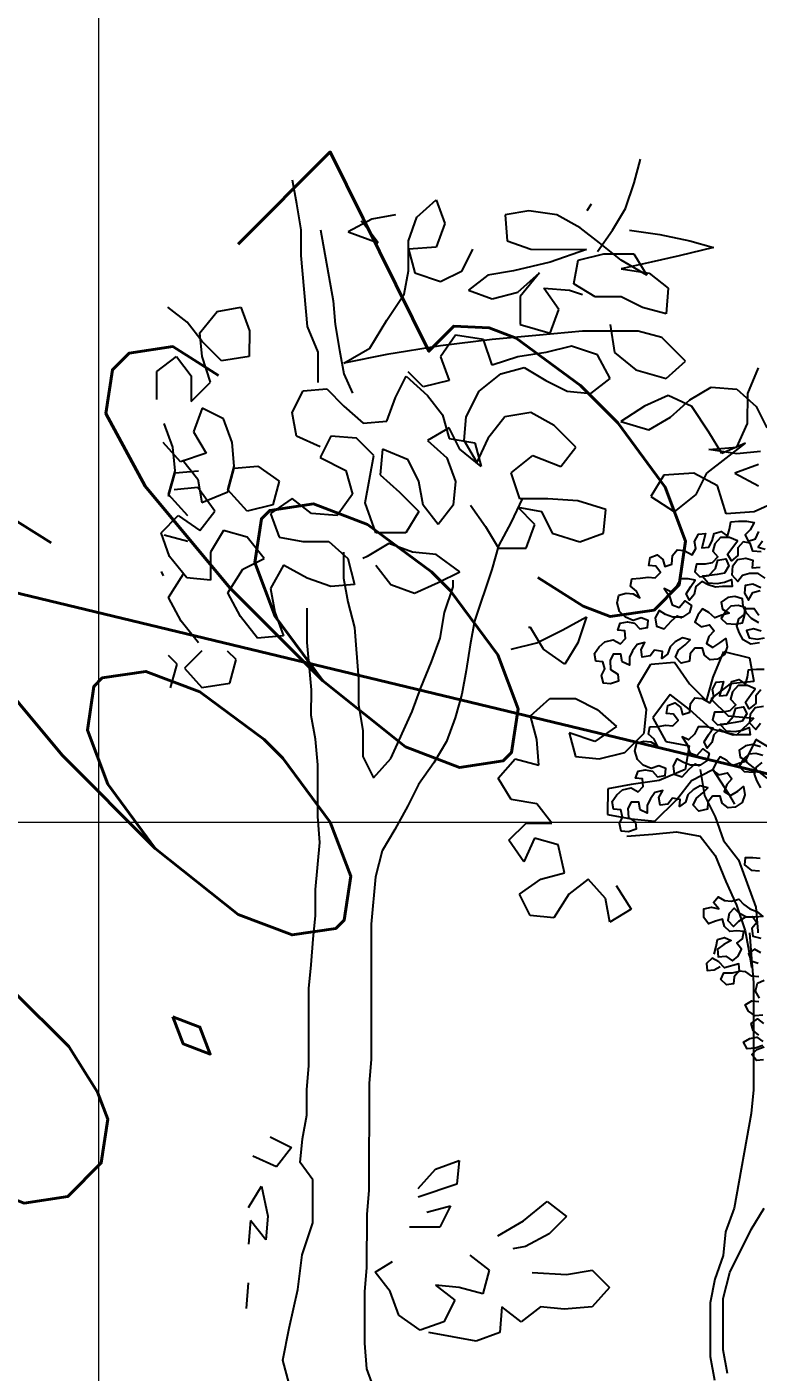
# Model space of a CAD drawing. Header units: millimetres. Extents: x 684983 to 685377, y 990360 to 990509.
# Drawn here: x 685053.91 to 685054.969, y 990447.243 to 990449.189 of the extents above; entities that cross this region are included whole.
import ezdxf

# ---------------------------------------------------------------- set-up
doc = ezdxf.new("R2010")
doc.units = ezdxf.units.MM
doc.header["$PDMODE"] = 35
doc.header["$PDSIZE"] = 0.2
for name, color, linetype in [('ANJILI', 7, 'Continuous'), ('dim', 7, 'Continuous'), ('MAHAGONY', 7, 'Continuous')]:
    doc.layers.add(name, color=color, linetype=linetype)
for name, color, linetype, lineweight in [('BD', 1, 'Continuous', 40), ('grid', 8, 'Continuous', 9), ('GRID LEVELS', 7, 'Continuous', 13)]:
    doc.layers.add(name, color=color, linetype=linetype, lineweight=lineweight)
doc.styles.add('DIM', font='ARIALN.TTF', dxfattribs={"width": 0.8, "height": 1})
doc.styles.get("Standard").update_dxf_attribs({"font": 'RomanS'})
doc.dimstyles.get("Standard").update_dxf_attribs({"dimtxt": 1, "dimasz": 0.18, "dimexe": 0.18, "dimexo": 0.0625, "dimgap": 0.09, "dimtad": 0, "dimrnd": 0.05, "dimzin": 0, "dimdsep": 46, "dimtxsty": 'DIM', "dimcen": 0.09, "dimse1": 1, "dimse2": 1, "dimsd1": 1, "dimsd2": 1, "dimadec": 0, "dimazin": 0, "dimtfac": 1, "dimtix": 1, "dimtofl": 0, "dimtmove": 2, "dimatfit": 3, "dimfxl": 0, "dimtolj": 1, "dimtzin": 0, "dimarcsym": 0})

# ---------------------------------------------------------------- blocks, each defined once
blk = doc.blocks.new('*D28')
at = {"layer": 'Defpoints', "color": 0, "transparency": 16777216}
for p in [(685041.126, 990451.441), (685056.383, 990448.8322), (685056.142, 990447.83)]:
    blk.add_point(p, dxfattribs=at)
at = {"layer": 'dim', "color": 0, "transparency": 16777216, "insert": (685048.875, 990450.6377), "char_height": 1, "attachment_point": 5, "rotation": 346.4784, "style": 'DIM'}
blk.add_mtext('\\A1;15.45', dxfattribs=at)
blk = doc.blocks.new('seee')
at = {"color": 84}
for p, q in [((11624.55, -2862.3, 6505.24), (11625.22, -2859.83, 6505.24)), ((11589.32, -2864.51, 6505.24), (11588.88, -2862.04, 6505.24)), ((11623.65, -2864.99, 6505.24), (11624.55, -2862.3, 6505.24)), ((11601.88, -2865.87, 6505.24), (11603.9, -2864.08, 6505.24)), ((11603.9, -2864.08, 6505.24), (11604.8, -2866.54, 6505.24)), ((11589.77, -2867.2, 6505.24), (11589.32, -2864.51, 6505.24)), ((11599.64, -2865.64, 6505.24), (11597.17, -2866.09, 6505.24)), ((11613.55, -2865.21, 6505.24), (11611.08, -2865.65, 6505.24)), ((11611.08, -2865.65, 6505.24), (11611.3, -2868.34, 6505.24)), ((11616.47, -2865.66, 6505.24), (11613.55, -2865.21, 6505.24)), ((11618.93, -2867.01, 6505.24), (11616.47, -2865.66, 6505.24)), ((11620.06, -2864.54, 6505.24), (11619.61, -2865.21, 6505.24)), ((11622.3, -2867.23, 6505.24), (11623.65, -2864.99, 6505.24)), ((11597.17, -2866.09, 6505.24), (11594.7, -2867.43, 6505.24)), ((11596.28, -2866.54, 6505.24), (11596.05, -2866.31, 6505.24)), ((11597.84, -2868.56, 6505.24), (11596.28, -2866.54, 6505.24)), ((11600.98, -2868.34, 6505.24), (11601.88, -2865.87, 6505.24)), ((11604.8, -2866.54, 6505.24), (11603.9, -2869.01, 6505.24)), ((11620.95, -2868.58, 6505.24), (11618.93, -2867.01, 6505.24)), ((11589.77, -2869.9, 6505.24), (11589.77, -2867.2, 6505.24)), ((11591.79, -2867.21, 6505.24), (11593.13, -2874.61, 6505.24)), ((11594.7, -2867.43, 6505.24), (11597.84, -2868.56, 6505.24)), ((11600.98, -2871.48, 6505.24), (11600.98, -2868.34, 6505.24)), ((11611.3, -2868.34, 6505.24), (11613.77, -2869.24, 6505.24)), ((11620.73, -2869.48, 6505.24), (11622.3, -2867.23, 6505.24)), ((11624.09, -2867.23, 6505.24), (11627.23, -2867.69, 6505.24)), ((11627.23, -2867.69, 6505.24), (11630.37, -2868.36, 6505.24)), ((11630.37, -2868.36, 6505.24), (11632.84, -2869.04, 6505.24)), ((11590.43, -2877.3, 6505.24), (11589.77, -2869.9, 6505.24)), ((11603.9, -2869.01, 6505.24), (11600.98, -2869.23, 6505.24)), ((11600.98, -2869.23, 6505.24), (11601.65, -2871.7, 6505.24)), ((11606.59, -2871.48, 6505.24), (11607.71, -2869.24, 6505.24)), ((11613.77, -2869.24, 6505.24), (11619.6, -2869.25, 6505.24)), ((11619.6, -2869.25, 6505.24), (11615.79, -2870.59, 6505.24)), ((11618.71, -2870.37, 6505.24), (11621.4, -2869.7, 6505.24)), ((11623.19, -2870.37, 6505.24), (11620.95, -2868.58, 6505.24)), ((11621.4, -2869.7, 6505.24), (11624.54, -2869.7, 6505.24)), ((11624.54, -2869.7, 6505.24), (11625.88, -2871.95, 6505.24)), ((11632.84, -2869.04, 6505.24), (11629.25, -2869.93, 6505.24)), ((11615.79, -2870.59, 6505.24), (11611.97, -2871.49, 6505.24)), ((11618.25, -2872.84, 6505.24), (11618.71, -2870.37, 6505.24)), ((11625.88, -2871.95, 6505.24), (11623.19, -2870.37, 6505.24)), ((11626.33, -2870.6, 6505.24), (11623.19, -2871.27, 6505.24)), ((11623.19, -2871.27, 6505.24), (11626.11, -2871.72, 6505.24)), ((11629.25, -2869.93, 6505.24), (11626.33, -2870.6, 6505.24)), ((11600.53, -2873.94, 6505.24), (11600.98, -2871.48, 6505.24)), ((11601.65, -2871.7, 6505.24), (11604.35, -2872.6, 6505.24)), ((11604.35, -2872.6, 6505.24), (11606.59, -2871.48, 6505.24)), ((11609.28, -2871.93, 6505.24), (11607.26, -2873.5, 6505.24)), ((11611.97, -2871.49, 6505.24), (11609.28, -2871.93, 6505.24)), ((11612.42, -2873.73, 6505.24), (11614.67, -2871.71, 6505.24)), ((11614.67, -2871.71, 6505.24), (11612.64, -2874.18, 6505.24)), ((11626.11, -2871.72, 6505.24), (11628.12, -2873.3, 6505.24)), ((11598.73, -2876.63, 6505.24), (11600.53, -2873.94, 6505.24)), ((11607.26, -2873.5, 6505.24), (11609.73, -2874.4, 6505.24)), ((11609.73, -2874.4, 6505.24), (11612.42, -2873.73, 6505.24)), ((11616.68, -2875.53, 6505.24), (11615.11, -2873.28, 6505.24)), ((11615.11, -2873.28, 6505.24), (11617.81, -2873.51, 6505.24)), ((11617.81, -2873.51, 6505.24), (11619.15, -2873.96, 6505.24)), ((11620.5, -2874.19, 6505.24), (11618.25, -2872.84, 6505.24)), ((11628.12, -2873.3, 6505.24), (11627.9, -2875.99, 6505.24)), ((11577.87, -2876.84, 6505.24), (11575.85, -2875.27, 6505.24)), ((11581.01, -2875.72, 6505.24), (11583.48, -2875.27, 6505.24)), ((11583.48, -2875.27, 6505.24), (11584.38, -2877.74, 6505.24)), ((11593.13, -2874.61, 6505.24), (11593.35, -2877.08, 6505.24)), ((11612.64, -2874.18, 6505.24), (11612.64, -2877.1, 6505.24)), ((11615.78, -2878, 6505.24), (11616.68, -2875.53, 6505.24)), ((11623.19, -2874.19, 6505.24), (11620.5, -2874.19, 6505.24)), ((11625.43, -2875.31, 6505.24), (11623.19, -2874.19, 6505.24)), ((11627.9, -2875.99, 6505.24), (11625.43, -2875.31, 6505.24)), ((11579.44, -2878.86, 6505.24), (11577.87, -2876.84, 6505.24)), ((11579.22, -2877.96, 6505.24), (11581.01, -2875.72, 6505.24)), ((11596.94, -2879.55, 6505.24), (11598.73, -2876.63, 6505.24)), ((11579.44, -2880.43, 6505.24), (11579.22, -2877.96, 6505.24)), ((11584.38, -2877.74, 6505.24), (11584.37, -2880.43, 6505.24)), ((11591.55, -2879.99, 6505.24), (11590.43, -2877.3, 6505.24)), ((11593.35, -2877.08, 6505.24), (11593.8, -2879.77, 6505.24)), ((11605.91, -2878.21, 6505.24), (11604.34, -2880.45, 6505.24)), ((11608.83, -2878.66, 6505.24), (11605.91, -2878.21, 6505.24)), ((11614.66, -2878.22, 6505.24), (11609.72, -2878.66, 6505.24)), ((11612.64, -2877.1, 6505.24), (11615.78, -2878, 6505.24)), ((11619.15, -2877.77, 6505.24), (11614.66, -2878.22, 6505.24)), ((11624.98, -2877.78, 6505.24), (11619.15, -2877.77, 6505.24)), ((11622.06, -2877.1, 6505.24), (11622.51, -2880.02, 6505.24)), ((11627.45, -2878.45, 6505.24), (11624.98, -2877.78, 6505.24)), ((11581.46, -2880.88, 6505.24), (11579.44, -2878.86, 6505.24)), ((11594.24, -2881.12, 6505.24), (11596.94, -2879.55, 6505.24)), ((11604.34, -2879.33, 6505.24), (11598.73, -2880.22, 6505.24)), ((11609.72, -2878.66, 6505.24), (11604.34, -2879.33, 6505.24)), ((11609.72, -2881.35, 6505.24), (11608.83, -2878.66, 6505.24)), ((11618.02, -2879.34, 6505.24), (11615.33, -2880.01, 6505.24)), ((11620.72, -2880.24, 6505.24), (11618.02, -2879.34, 6505.24)), ((11629.91, -2880.92, 6505.24), (11627.45, -2878.45, 6505.24)), ((11574.72, -2882, 6505.24), (11576.75, -2880.43, 6505.24)), ((11576.75, -2880.43, 6505.24), (11578.31, -2882.45, 6505.24)), ((11580.33, -2883.12, 6505.24), (11579.44, -2880.43, 6505.24)), ((11584.37, -2880.43, 6505.24), (11581.46, -2880.88, 6505.24)), ((11591.55, -2883.13, 6505.24), (11591.55, -2879.99, 6505.24)), ((11593.8, -2879.77, 6505.24), (11594.24, -2882.24, 6505.24)), ((11598.73, -2880.22, 6505.24), (11594.24, -2881.12, 6505.24)), ((11604.34, -2880.45, 6505.24), (11605.23, -2882.92, 6505.24)), ((11612.41, -2880.46, 6505.24), (11609.72, -2881.35, 6505.24)), ((11615.33, -2880.01, 6505.24), (11612.41, -2880.46, 6505.24)), ((11622.06, -2882.71, 6505.24), (11620.72, -2880.24, 6505.24)), ((11622.51, -2880.02, 6505.24), (11624.75, -2881.82, 6505.24)), ((11627.89, -2882.72, 6505.24), (11629.91, -2880.92, 6505.24)), ((11574.72, -2884.91, 6505.24), (11574.72, -2882, 6505.24)), ((11578.31, -2882.45, 6505.24), (11578.31, -2885.14, 6505.24)), ((11594.24, -2882.24, 6505.24), (11595.14, -2884.26, 6505.24)), ((11599.62, -2884.71, 6505.24), (11600.75, -2882.47, 6505.24)), ((11600.75, -2882.47, 6505.24), (11602.99, -2884.49, 6505.24)), ((11602.54, -2883.59, 6505.24), (11600.97, -2882.02, 6505.24)), ((11608.37, -2884.05, 6505.24), (11610.62, -2882.25, 6505.24)), ((11610.62, -2882.25, 6505.24), (11613.09, -2881.58, 6505.24)), ((11613.09, -2881.58, 6505.24), (11615.33, -2882.93, 6505.24)), ((11624.75, -2881.82, 6505.24), (11627.89, -2882.72, 6505.24)), ((11636.42, -2884.3, 6505.24), (11637.54, -2881.6, 6505.24)), ((11578.31, -2885.14, 6505.24), (11580.33, -2883.12, 6505.24)), ((11589.98, -2884.03, 6505.24), (11592.45, -2883.81, 6505.24)), ((11592.45, -2883.81, 6505.24), (11594.24, -2885.6, 6505.24)), ((11605.23, -2882.92, 6505.24), (11602.54, -2883.59, 6505.24)), ((11615.33, -2882.93, 6505.24), (11617.57, -2884.05, 6505.24)), ((11620.04, -2884.28, 6505.24), (11622.06, -2882.71, 6505.24)), ((11630.36, -2884.96, 6505.24), (11632.6, -2883.62, 6505.24)), ((11632.6, -2883.62, 6505.24), (11635.29, -2883.85, 6505.24)), ((11635.29, -2883.85, 6505.24), (11637.31, -2885.64, 6505.24)), ((11588.85, -2886.27, 6505.24), (11589.98, -2884.03, 6505.24)), ((11598.72, -2887.18, 6505.24), (11599.62, -2884.71, 6505.24)), ((11602.99, -2884.49, 6505.24), (11604.56, -2886.51, 6505.24)), ((11607.02, -2886.74, 6505.24), (11608.37, -2884.05, 6505.24)), ((11617.57, -2884.05, 6505.24), (11620.04, -2884.28, 6505.24)), ((11628.11, -2884.51, 6505.24), (11625.65, -2885.63, 6505.24)), ((11630.58, -2885.64, 6505.24), (11628.11, -2884.51, 6505.24)), ((11628.34, -2886.76, 6505.24), (11630.36, -2884.96, 6505.24)), ((11636.41, -2887.44, 6505.24), (11636.42, -2884.3, 6505.24)), ((11579.43, -2885.81, 6505.24), (11578.53, -2888.28, 6505.24)), ((11581.67, -2886.94, 6505.24), (11579.43, -2885.81, 6505.24)), ((11589.3, -2888.74, 6505.24), (11588.85, -2886.27, 6505.24)), ((11594.24, -2885.6, 6505.24), (11596.26, -2887.4, 6505.24)), ((11604.56, -2886.51, 6505.24), (11605.23, -2888.98, 6505.24)), ((11606.8, -2889.2, 6505.24), (11607.02, -2886.74, 6505.24)), ((11611.06, -2886.74, 6505.24), (11609.27, -2888.98, 6505.24)), ((11613.76, -2886.29, 6505.24), (11611.06, -2886.74, 6505.24)), ((11616.22, -2887.64, 6505.24), (11613.76, -2886.29, 6505.24)), ((11625.65, -2885.63, 6505.24), (11623.18, -2887.2, 6505.24)), ((11626.09, -2888.1, 6505.24), (11628.34, -2886.76, 6505.24)), ((11632.37, -2888.33, 6505.24), (11630.58, -2885.64, 6505.24)), ((11637.31, -2885.64, 6505.24), (11638.43, -2887.89, 6505.24)), ((11576.39, -2889.88, 6505.24), (11575.49, -2887.41, 6505.24)), ((11582.57, -2889.41, 6505.24), (11581.67, -2886.94, 6505.24)), ((11596.26, -2887.4, 6505.24), (11598.72, -2887.18, 6505.24)), ((11605.23, -2887.86, 6505.24), (11602.98, -2889.2, 6505.24)), ((11606.35, -2890.1, 6505.24), (11605.23, -2887.86, 6505.24)), ((11618.46, -2889.89, 6505.24), (11616.22, -2887.64, 6505.24)), ((11623.18, -2887.2, 6505.24), (11626.09, -2888.1, 6505.24)), ((11635.29, -2889.9, 6505.24), (11636.41, -2887.44, 6505.24)), ((11577.18, -2891.42, 6505.24), (11575.39, -2889.4, 6505.24)), ((11578.53, -2888.28, 6505.24), (11579.88, -2890.53, 6505.24)), ((11582.79, -2891.87, 6505.24), (11582.57, -2889.41, 6505.24)), ((11591.77, -2889.86, 6505.24), (11589.3, -2888.74, 6505.24)), ((11592.89, -2888.74, 6505.24), (11591.77, -2890.98, 6505.24)), ((11595.58, -2888.97, 6505.24), (11592.89, -2888.74, 6505.24)), ((11597.37, -2890.77, 6505.24), (11595.58, -2888.97, 6505.24)), ((11602.98, -2889.2, 6505.24), (11605, -2891, 6505.24)), ((11605.23, -2888.98, 6505.24), (11607.92, -2889.43, 6505.24)), ((11608.14, -2891.45, 6505.24), (11606.8, -2889.2, 6505.24)), ((11607.92, -2889.43, 6505.24), (11608.59, -2891.9, 6505.24)), ((11609.27, -2888.98, 6505.24), (11608.14, -2891.45, 6505.24)), ((11632.15, -2892.59, 6505.24), (11636.19, -2889.46, 6505.24)), ((11633.72, -2890.57, 6505.24), (11632.37, -2888.33, 6505.24)), ((11636.19, -2889.46, 6505.24), (11633.72, -2890.57, 6505.24)), ((11576.61, -2892.35, 6505.24), (11576.39, -2889.88, 6505.24)), ((11579.88, -2890.53, 6505.24), (11577.18, -2891.42, 6505.24)), ((11591.77, -2890.98, 6505.24), (11594.46, -2892.33, 6505.24)), ((11596.47, -2895.7, 6505.24), (11597.37, -2890.77, 6505.24)), ((11598.27, -2890.09, 6505.24), (11598.05, -2892.79, 6505.24)), ((11600.96, -2891.22, 6505.24), (11598.27, -2890.09, 6505.24)), ((11608.59, -2891.9, 6505.24), (11606.35, -2890.1, 6505.24)), ((11611.73, -2892.57, 6505.24), (11613.98, -2890.78, 6505.24)), ((11613.98, -2890.78, 6505.24), (11616.89, -2891.91, 6505.24)), ((11616.89, -2891.91, 6505.24), (11618.46, -2889.89, 6505.24)), ((11632.37, -2890.12, 6505.24), (11635.29, -2889.9, 6505.24)), ((11635.29, -2890.58, 6505.24), (11632.37, -2890.12, 6505.24)), ((11637.76, -2890.35, 6505.24), (11635.29, -2890.58, 6505.24)), ((11575.94, -2894.82, 6505.24), (11576.61, -2892.35, 6505.24)), ((11576.61, -2892.57, 6505.24), (11579.08, -2892.35, 6505.24)), ((11577.41, -2891.2, 6505.24), (11578.98, -2893.22, 6505.24)), ((11582.12, -2894.34, 6505.24), (11582.79, -2891.87, 6505.24)), ((11582.12, -2894.57, 6505.24), (11582.79, -2892.1, 6505.24)), ((11582.79, -2892.1, 6505.24), (11585.26, -2891.88, 6505.24)), ((11585.26, -2891.88, 6505.24), (11587.5, -2893.45, 6505.24)), ((11594.46, -2892.33, 6505.24), (11595.13, -2894.8, 6505.24)), ((11602.08, -2893.46, 6505.24), (11600.96, -2891.22, 6505.24)), ((11605, -2891, 6505.24), (11605.9, -2893.47, 6505.24)), ((11637.53, -2891.7, 6505.24), (11635.06, -2892.59, 6505.24)), ((11575.94, -2895.04, 6505.24), (11576.61, -2892.57, 6505.24)), ((11578.98, -2893.22, 6505.24), (11579.42, -2895.68, 6505.24)), ((11587.5, -2893.45, 6505.24), (11586.83, -2895.92, 6505.24)), ((11598.05, -2892.79, 6505.24), (11600.06, -2894.58, 6505.24)), ((11602.53, -2895.93, 6505.24), (11602.08, -2893.46, 6505.24)), ((11605.9, -2893.47, 6505.24), (11605.67, -2895.93, 6505.24)), ((11612.63, -2895.27, 6505.24), (11611.73, -2892.57, 6505.24)), ((11627.66, -2892.81, 6505.24), (11626.31, -2895.05, 6505.24)), ((11630.8, -2892.59, 6505.24), (11627.66, -2892.81, 6505.24)), ((11633.27, -2893.94, 6505.24), (11630.8, -2892.59, 6505.24)), ((11631.02, -2894.83, 6505.24), (11632.15, -2892.59, 6505.24)), ((11635.06, -2892.59, 6505.24), (11637.53, -2893.94, 6505.24)), ((11577.95, -2897.06, 6505.24), (11575.94, -2894.82, 6505.24)), ((11578.98, -2894.11, 6505.24), (11576.51, -2894.34, 6505.24)), ((11580.77, -2896.58, 6505.24), (11578.98, -2894.11, 6505.24)), ((11579.42, -2895.68, 6505.24), (11582.12, -2894.57, 6505.24)), ((11584.13, -2896.59, 6505.24), (11582.12, -2894.34, 6505.24)), ((11595.13, -2894.8, 6505.24), (11593.56, -2897.04, 6505.24)), ((11600.06, -2894.58, 6505.24), (11602.08, -2896.6, 6505.24)), ((11626.31, -2895.05, 6505.24), (11628.78, -2896.63, 6505.24)), ((11628.78, -2896.63, 6505.24), (11631.02, -2894.83, 6505.24)), ((11634.16, -2896.86, 6505.24), (11633.27, -2893.94, 6505.24)), ((11579.2, -2898.6, 6505.24), (11580.77, -2896.58, 6505.24)), ((11586.83, -2895.92, 6505.24), (11584.13, -2896.59, 6505.24)), ((11588.85, -2895.24, 6505.24), (11586.6, -2896.81, 6505.24)), ((11590.86, -2896.82, 6505.24), (11588.85, -2895.24, 6505.24)), ((11597.59, -2898.84, 6505.24), (11596.47, -2895.7, 6505.24)), ((11604.1, -2897.95, 6505.24), (11602.53, -2895.93, 6505.24)), ((11605.67, -2895.93, 6505.24), (11604.1, -2897.95, 6505.24)), ((11607.47, -2895.93, 6505.24), (11609.03, -2898.18, 6505.24)), ((11612.85, -2895.27, 6505.24), (11611.73, -2897.73, 6505.24)), ((11614.19, -2897.96, 6505.24), (11612.4, -2896.16, 6505.24)), ((11612.4, -2896.16, 6505.24), (11614.87, -2896.61, 6505.24)), ((11615.54, -2895.27, 6505.24), (11612.63, -2895.27, 6505.24)), ((11618.68, -2895.5, 6505.24), (11615.54, -2895.27, 6505.24)), ((11621.6, -2896.4, 6505.24), (11618.68, -2895.5, 6505.24)), ((11621.37, -2898.86, 6505.24), (11621.6, -2896.4, 6505.24)), ((11639.55, -2895.52, 6505.24), (11637.08, -2896.63, 6505.24)), ((11575.16, -2898.82, 6505.24), (11576.95, -2897.03, 6505.24)), ((11576.95, -2897.03, 6505.24), (11579.2, -2898.6, 6505.24)), ((11586.6, -2896.81, 6505.24), (11587.5, -2899.28, 6505.24)), ((11593.56, -2897.04, 6505.24), (11590.86, -2896.82, 6505.24)), ((11602.08, -2896.6, 6505.24), (11600.73, -2898.84, 6505.24)), ((11611.73, -2897.73, 6505.24), (11610.38, -2900.2, 6505.24)), ((11613.29, -2900.43, 6505.24), (11614.19, -2897.96, 6505.24)), ((11614.87, -2896.61, 6505.24), (11615.99, -2898.86, 6505.24)), ((11637.08, -2896.63, 6505.24), (11634.16, -2896.86, 6505.24)), ((11576.05, -2901.29, 6505.24), (11575.16, -2898.82, 6505.24)), ((11577.95, -2899.75, 6505.24), (11575.48, -2899.08, 6505.24)), ((11581.66, -2898.6, 6505.24), (11580.32, -2900.85, 6505.24)), ((11584.13, -2899.28, 6505.24), (11581.66, -2898.6, 6505.24)), ((11585.92, -2901.52, 6505.24), (11584.13, -2899.28, 6505.24)), ((11587.5, -2899.28, 6505.24), (11589.96, -2899.73, 6505.24)), ((11600.73, -2898.84, 6505.24), (11597.59, -2898.84, 6505.24)), ((11609.03, -2898.18, 6505.24), (11610.38, -2900.42, 6505.24)), ((11615.99, -2898.86, 6505.24), (11618.9, -2899.76, 6505.24)), ((11618.9, -2899.76, 6505.24), (11621.37, -2898.86, 6505.24)), ((11589.96, -2899.73, 6505.24), (11592.66, -2899.73, 6505.24)), ((11592.66, -2899.73, 6505.24), (11594.67, -2901.53, 6505.24)), ((11598.94, -2899.96, 6505.24), (11596.69, -2901.31, 6505.24)), ((11601.4, -2900.86, 6505.24), (11598.94, -2899.96, 6505.24)), ((11610.38, -2900.2, 6505.24), (11609.7, -2902.67, 6505.24)), ((11610.38, -2900.42, 6505.24), (11613.29, -2900.43, 6505.24)), ((11577.85, -2903.53, 6505.24), (11576.05, -2901.29, 6505.24)), ((11580.32, -2900.85, 6505.24), (11580.31, -2903.76, 6505.24)), ((11583.68, -2902.64, 6505.24), (11585.92, -2901.52, 6505.24)), ((11587.94, -2902.2, 6505.24), (11586.59, -2904.66, 6505.24)), ((11590.41, -2903.55, 6505.24), (11587.94, -2902.2, 6505.24)), ((11594.22, -2900.86, 6505.24), (11594.22, -2903.55, 6505.24)), ((11594.67, -2901.53, 6505.24), (11595.34, -2904.22, 6505.24)), ((11596.69, -2901.31, 6505.24), (11596.24, -2901.53, 6505.24)), ((11597.59, -2902.21, 6505.24), (11599.16, -2904.23, 6505.24)), ((11603.87, -2901.09, 6505.24), (11601.4, -2900.86, 6505.24)), ((11606.34, -2902.89, 6505.24), (11603.87, -2901.09, 6505.24)), ((11575.15, -2902.86, 6505.24), (11575.38, -2903.31, 6505.24)), ((11575.93, -2905.58, 6505.24), (11577.5, -2903.12, 6505.24)), ((11580.31, -2903.76, 6505.24), (11577.85, -2903.53, 6505.24)), ((11582.11, -2905.11, 6505.24), (11583.68, -2902.64, 6505.24)), ((11592.88, -2904.45, 6505.24), (11590.41, -2903.55, 6505.24)), ((11594.22, -2903.55, 6505.24), (11594.67, -2906.02, 6505.24)), ((11604.09, -2904.01, 6505.24), (11606.34, -2902.89, 6505.24)), ((11609.7, -2902.67, 6505.24), (11607.9, -2908.05, 6505.24)), ((11586.59, -2904.66, 6505.24), (11587.04, -2907.13, 6505.24)), ((11595.34, -2904.22, 6505.24), (11592.88, -2904.45, 6505.24)), ((11599.16, -2904.23, 6505.24), (11601.62, -2905.13, 6505.24)), ((11601.62, -2905.13, 6505.24), (11604.09, -2904.01, 6505.24)), ((11604.76, -2907.15, 6505.24), (11605.66, -2904.46, 6505.24)), ((11605.66, -2904.46, 6505.24), (11605.66, -2903.78, 6505.24)), ((11577.27, -2908.05, 6505.24), (11575.93, -2905.58, 6505.24)), ((11583.45, -2907.58, 6505.24), (11582.11, -2905.11, 6505.24)), ((11594.67, -2906.02, 6505.24), (11595.34, -2908.71, 6505.24)), ((11585.24, -2909.82, 6505.24), (11583.45, -2907.58, 6505.24)), ((11587.04, -2907.13, 6505.24), (11587.94, -2909.6, 6505.24)), ((11590.4, -2910.28, 6505.24), (11590.41, -2906.69, 6505.24)), ((11604.31, -2909.84, 6505.24), (11604.76, -2907.15, 6505.24)), ((11617.1, -2908.95, 6505.24), (11619.57, -2907.61, 6505.24)), ((11619.57, -2907.61, 6505.24), (11618.67, -2910.3, 6505.24)), ((11579.06, -2910.3, 6505.24), (11577.27, -2908.05, 6505.24)), ((11595.34, -2908.71, 6505.24), (11595.78, -2914.1, 6505.24)), ((11607.9, -2908.05, 6505.24), (11607.45, -2910.52, 6505.24)), ((11613.73, -2908.73, 6505.24), (11613.51, -2908.73, 6505.24)), ((11615.08, -2910.97, 6505.24), (11613.73, -2908.73, 6505.24)), ((11614.41, -2910.3, 6505.24), (11617.1, -2908.95, 6505.24)), ((11587.94, -2909.6, 6505.24), (11585.24, -2909.82, 6505.24)), ((11590.85, -2915.21, 6505.24), (11590.4, -2910.28, 6505.24)), ((11603.41, -2912.31, 6505.24), (11604.31, -2909.84, 6505.24)), ((11607.45, -2910.52, 6505.24), (11607, -2913.21, 6505.24)), ((11611.71, -2910.97, 6505.24), (11614.41, -2910.3, 6505.24)), ((11618.67, -2910.3, 6505.24), (11617.32, -2912.54, 6505.24)), ((11576.82, -2912.54, 6505.24), (11575.92, -2911.64, 6505.24)), ((11579.41, -2911.16, 6505.24), (11577.61, -2912.96, 6505.24)), ((11583, -2912.06, 6505.24), (11582.1, -2911.17, 6505.24)), ((11617.32, -2912.54, 6505.24), (11615.08, -2910.97, 6505.24)), ((11632.8, -2913.9, 6505.24), (11633.92, -2911.21, 6505.24)), ((11633.92, -2911.21, 6505.24), (11636.61, -2911.89, 6505.24)), ((11636.61, -2911.89, 6505.24), (11637.06, -2914.36, 6505.24)), ((11576.14, -2915.01, 6505.24), (11576.82, -2912.54, 6505.24)), ((11577.61, -2912.96, 6505.24), (11579.41, -2914.98, 6505.24)), ((11582.32, -2914.53, 6505.24), (11583, -2912.06, 6505.24)), ((11602.29, -2915, 6505.24), (11603.41, -2912.31, 6505.24)), ((11607, -2913.21, 6505.24), (11606.55, -2915.68, 6505.24)), ((11624.95, -2914.79, 6505.24), (11626.29, -2912.55, 6505.24)), ((11626.29, -2912.55, 6505.24), (11628.76, -2912.33, 6505.24)), ((11628.76, -2912.33, 6505.24), (11630.33, -2914.58, 6505.24)), ((11579.41, -2914.98, 6505.24), (11582.32, -2914.53, 6505.24)), ((11595.78, -2914.1, 6505.24), (11595.78, -2916.79, 6505.24)), ((11625.84, -2917.26, 6505.24), (11624.95, -2914.79, 6505.24)), ((11630.33, -2914.58, 6505.24), (11632.12, -2916.37, 6505.24)), ((11632.12, -2916.37, 6505.24), (11632.8, -2913.9, 6505.24)), ((11634.59, -2914.58, 6505.24), (11632.57, -2916.15, 6505.24)), ((11637.06, -2914.36, 6505.24), (11634.59, -2914.58, 6505.24)), ((11590.84, -2917.9, 6505.24), (11590.85, -2915.21, 6505.24)), ((11601.39, -2917.47, 6505.24), (11602.29, -2915, 6505.24)), ((11606.55, -2915.68, 6505.24), (11605.87, -2918.14, 6505.24)), ((11613.73, -2917.93, 6505.24), (11615.75, -2916.13, 6505.24)), ((11615.75, -2916.13, 6505.24), (11618.44, -2916.13, 6505.24)), ((11618.44, -2916.13, 6505.24), (11620.68, -2917.26, 6505.24)), ((11628.31, -2915.7, 6505.24), (11626.51, -2918.16, 6505.24)), ((11630.33, -2917.27, 6505.24), (11628.31, -2915.7, 6505.24)), ((11632.57, -2916.15, 6505.24), (11634.37, -2917.94, 6505.24)), ((11595.78, -2916.79, 6505.24), (11596.23, -2919.48, 6505.24)), ((11599.14, -2922.4, 6505.24), (11601.39, -2917.47, 6505.24)), ((11620.68, -2917.26, 6505.24), (11622.7, -2919.06, 6505.24)), ((11625.61, -2919.73, 6505.24), (11625.84, -2917.26, 6505.24)), ((11632.57, -2919.29, 6505.24), (11630.33, -2917.27, 6505.24)), ((11591.29, -2920.37, 6505.24), (11590.84, -2917.9, 6505.24)), ((11605.87, -2918.14, 6505.24), (11604.97, -2920.61, 6505.24)), ((11614.4, -2920.39, 6505.24), (11613.73, -2917.93, 6505.24)), ((11622.7, -2919.06, 6505.24), (11620.45, -2920.62, 6505.24)), ((11626.51, -2918.16, 6505.24), (11627.86, -2920.63, 6505.24)), ((11634.37, -2917.94, 6505.24), (11637.06, -2918.17, 6505.24)), ((11637.06, -2918.17, 6505.24), (11635.26, -2919.96, 6505.24)), ((11591.51, -2923.06, 6505.24), (11591.29, -2920.37, 6505.24)), ((11596.23, -2919.48, 6505.24), (11596.22, -2922.17, 6505.24)), ((11614.62, -2923.09, 6505.24), (11614.4, -2920.39, 6505.24)), ((11620.45, -2920.62, 6505.24), (11617.76, -2919.72, 6505.24)), ((11617.76, -2919.72, 6505.24), (11618.43, -2922.19, 6505.24)), ((11623.59, -2921.75, 6505.24), (11625.61, -2919.73, 6505.24)), ((11635.26, -2919.96, 6505.24), (11632.57, -2919.29, 6505.24)), ((11637.28, -2920.41, 6505.24), (11636.16, -2922.66, 6505.24)), ((11639.52, -2921.76, 6505.24), (11637.28, -2920.41, 6505.24)), ((11604.97, -2920.61, 6505.24), (11603.63, -2922.85, 6505.24)), ((11620.9, -2922.42, 6505.24), (11623.59, -2921.75, 6505.24)), ((11627.86, -2920.63, 6505.24), (11630.32, -2921.08, 6505.24)), ((11630.32, -2921.08, 6505.24), (11629.87, -2923.55, 6505.24)), ((11591.51, -2928.45, 6505.24), (11591.51, -2923.06, 6505.24)), ((11596.22, -2922.17, 6505.24), (11597.34, -2924.42, 6505.24)), ((11597.34, -2924.42, 6505.24), (11599.14, -2922.4, 6505.24)), ((11603.63, -2922.85, 6505.24), (11602.05, -2925.09, 6505.24)), ((11610.36, -2924.43, 6505.24), (11612.15, -2922.41, 6505.24)), ((11612.15, -2922.41, 6505.24), (11614.62, -2923.09, 6505.24)), ((11618.43, -2922.19, 6505.24), (11620.9, -2922.42, 6505.24)), ((11636.16, -2922.66, 6505.24), (11638.4, -2924.45, 6505.24)), ((11611.7, -2926.67, 6505.24), (11610.36, -2924.43, 6505.24)), ((11627.18, -2924.67, 6505.24), (11624.26, -2925.11, 6505.24)), ((11629.87, -2923.55, 6505.24), (11627.18, -2924.67, 6505.24)), ((11628.97, -2926.69, 6505.24), (11630.55, -2924.67, 6505.24)), ((11630.55, -2924.67, 6505.24), (11632.79, -2923.55, 6505.24)), ((11631.44, -2923.55, 6505.24), (11631.89, -2926.24, 6505.24)), ((11632.79, -2923.55, 6505.24), (11634.36, -2926.02, 6505.24)), ((11602.05, -2925.09, 6505.24), (11600.93, -2927.34, 6505.24)), ((11621.8, -2925.56, 6505.24), (11621.79, -2928.25, 6505.24)), ((11624.26, -2925.11, 6505.24), (11621.8, -2925.56, 6505.24)), ((11634.36, -2926.02, 6505.24), (11635.03, -2927.14, 6505.24)), ((11600.93, -2927.34, 6505.24), (11599.58, -2929.8, 6505.24)), ((11614.39, -2927.12, 6505.24), (11611.7, -2926.67, 6505.24)), ((11615.96, -2929.14, 6505.24), (11614.39, -2927.12, 6505.24)), ((11626.73, -2928.93, 6505.24), (11628.97, -2926.69, 6505.24)), ((11631.89, -2926.24, 6505.24), (11633.01, -2928.49, 6505.24)), ((11591.73, -2931.14, 6505.24), (11591.51, -2928.45, 6505.24)), ((11621.79, -2928.25, 6505.24), (11624.26, -2928.7, 6505.24)), ((11624.26, -2928.7, 6505.24), (11626.73, -2928.93, 6505.24)), ((11633.01, -2928.49, 6505.24), (11633.9, -2930.96, 6505.24)), ((11599.58, -2929.8, 6505.24), (11598.23, -2932.04, 6505.24)), ((11611.47, -2930.93, 6505.24), (11613.27, -2929.14, 6505.24)), ((11613.27, -2929.14, 6505.24), (11615.96, -2929.14, 6505.24)), ((11623.81, -2930.5, 6505.24), (11626.5, -2930.28, 6505.24)), ((11626.5, -2930.28, 6505.24), (11628.97, -2930.05, 6505.24)), ((11628.97, -2930.05, 6505.24), (11631.44, -2930.5, 6505.24)), ((11591.28, -2936.08, 6505.24), (11591.73, -2931.14, 6505.24)), ((11613.04, -2933.18, 6505.24), (11611.47, -2930.93, 6505.24)), ((11614.16, -2930.71, 6505.24), (11613.04, -2933.18, 6505.24)), ((11616.63, -2931.39, 6505.24), (11614.16, -2930.71, 6505.24)), ((11617.3, -2934.31, 6505.24), (11616.63, -2931.39, 6505.24)), ((11631.44, -2930.5, 6505.24), (11633.01, -2932.52, 6505.24)), ((11633.9, -2930.96, 6505.24), (11635.47, -2932.98, 6505.24)), ((11598.23, -2932.04, 6505.24), (11597.56, -2934.74, 6505.24)), ((11633.01, -2932.52, 6505.24), (11634.13, -2935.22, 6505.24)), ((11635.47, -2932.98, 6505.24), (11637.26, -2937.91, 6505.24)), ((11614.83, -2934.98, 6505.24), (11617.3, -2934.31, 6505.24)), ((11597.56, -2934.74, 6505.24), (11597.11, -2939.67, 6505.24)), ((11612.59, -2936.54, 6505.24), (11614.83, -2934.98, 6505.24)), ((11619.77, -2934.98, 6505.24), (11617.75, -2936.55, 6505.24)), ((11621.56, -2937, 6505.24), (11619.77, -2934.98, 6505.24)), ((11622.68, -2935.66, 6505.24), (11624.25, -2938.13, 6505.24)), ((11634.13, -2935.22, 6505.24), (11635.24, -2937.69, 6505.24)), ((11591.27, -2938.77, 6505.24), (11591.28, -2936.08, 6505.24)), ((11613.71, -2938.79, 6505.24), (11612.59, -2936.54, 6505.24)), ((11617.75, -2936.55, 6505.24), (11616.17, -2939.02, 6505.24)), ((11622.01, -2939.47, 6505.24), (11621.56, -2937, 6505.24)), ((11624.25, -2938.13, 6505.24), (11622.01, -2939.47, 6505.24)), ((11635.24, -2937.69, 6505.24), (11636.14, -2940.38, 6505.24)), ((11637.26, -2937.91, 6505.24), (11637.49, -2940.38, 6505.24)), ((11591.05, -2941.24, 6505.24), (11591.27, -2938.77, 6505.24)), ((11597.11, -2939.67, 6505.24), (11597.09, -2953.8, 6505.24)), ((11616.17, -2939.02, 6505.24), (11613.71, -2938.79, 6505.24)), ((11590.82, -2943.93, 6505.24), (11591.05, -2941.24, 6505.24)), ((11636.14, -2940.38, 6505.24), (11636.59, -2942.85, 6505.24)), ((11636.59, -2940.6, 6505.24), (11636.81, -2943.3, 6505.24)), ((11637.49, -2940.38, 6505.24), (11637.49, -2940.6, 6505.24)), ((11636.59, -2942.85, 6505.24), (11636.81, -2944.19, 6505.24)), ((11590.59, -2946.39, 6505.24), (11590.82, -2943.93, 6505.24)), ((11636.81, -2943.3, 6505.24), (11637.03, -2945.76, 6505.24)), ((11590.59, -2954.47, 6505.24), (11590.59, -2946.39, 6505.24)), ((11637.03, -2945.76, 6505.24), (11637.02, -2956.98, 6505.24)), ((11597.09, -2953.8, 6505.24), (11596.87, -2956.27, 6505.24)), ((11590.36, -2956.94, 6505.24), (11590.59, -2954.47, 6505.24)), ((11590.36, -2959.63, 6505.24), (11590.36, -2956.94, 6505.24)), ((11596.87, -2956.27, 6505.24), (11596.86, -2967.49, 6505.24)), ((11637.02, -2956.98, 6505.24), (11636.79, -2959.45, 6505.24)), ((11589.91, -2962.1, 6505.24), (11590.36, -2959.63, 6505.24)), ((11636.79, -2959.45, 6505.24), (11634.99, -2969.32, 6505.24)), ((11586.54, -2961.87, 6505.24), (11588.78, -2962.99, 6505.24)), ((11589.68, -2964.57, 6505.24), (11589.91, -2962.1, 6505.24)), ((11587.21, -2965.01, 6505.24), (11584.75, -2963.89, 6505.24)), ((11588.78, -2962.99, 6505.24), (11587.21, -2965.01, 6505.24)), ((11591.02, -2966.36, 6505.24), (11589.68, -2964.57, 6505.24)), ((11602.02, -2967.27, 6505.24), (11603.81, -2965.25, 6505.24)), ((11603.81, -2965.25, 6505.24), (11606.28, -2964.36, 6505.24)), ((11606.28, -2964.36, 6505.24), (11606.05, -2966.82, 6505.24)), ((11591.02, -2970.85, 6505.24), (11591.02, -2966.36, 6505.24)), ((11584.29, -2969.27, 6505.24), (11585.64, -2967.03, 6505.24)), ((11585.64, -2967.03, 6505.24), (11586.31, -2970.17, 6505.24)), ((11596.86, -2967.49, 6505.24), (11596.63, -2969.96, 6505.24)), ((11606.05, -2966.82, 6505.24), (11602.01, -2968.17, 6505.24)), ((11602.91, -2969.74, 6505.24), (11605.38, -2969.07, 6505.24)), ((11605.38, -2969.07, 6505.24), (11604.26, -2971.31, 6505.24)), ((11613.01, -2970.64, 6505.24), (11615.47, -2968.63, 6505.24)), ((11615.47, -2968.63, 6505.24), (11617.49, -2970.2, 6505.24)), ((11634.99, -2969.32, 6505.24), (11634.09, -2971.78, 6505.24)), ((11636.78, -2971.56, 6505.24), (11638.13, -2969.32, 6505.24)), ((11584.51, -2970.62, 6505.24), (11584.29, -2973.08, 6505.24)), ((11586.08, -2972.64, 6505.24), (11584.51, -2970.62, 6505.24)), ((11586.31, -2970.17, 6505.24), (11586.08, -2972.64, 6505.24)), ((11589.9, -2974.21, 6505.24), (11591.02, -2970.85, 6505.24)), ((11596.63, -2969.96, 6505.24), (11596.62, -2975.56, 6505.24)), ((11610.31, -2972.21, 6505.24), (11613.01, -2970.64, 6505.24)), ((11617.49, -2970.2, 6505.24), (11615.7, -2971.99, 6505.24)), ((11604.26, -2971.31, 6505.24), (11601.11, -2971.31, 6505.24)), ((11615.7, -2971.99, 6505.24), (11613.23, -2973.34, 6505.24)), ((11634.09, -2971.78, 6505.24), (11633.87, -2974.25, 6505.24)), ((11634.54, -2976.05, 6505.24), (11636.78, -2971.56, 6505.24)), ((11613.23, -2973.34, 6505.24), (11611.88, -2973.56, 6505.24)), ((11589.44, -2977.8, 6505.24), (11589.9, -2974.21, 6505.24)), ((11597.52, -2976.01, 6505.24), (11599.32, -2974.89, 6505.24)), ((11607.39, -2974.23, 6505.24), (11609.41, -2975.8, 6505.24)), ((11633.87, -2974.25, 6505.24), (11632.97, -2976.72, 6505.24)), ((11596.62, -2975.56, 6505.24), (11596.4, -2978.03, 6505.24)), ((11599.09, -2978.03, 6505.24), (11597.52, -2976.01, 6505.24)), ((11609.41, -2975.8, 6505.24), (11608.74, -2978.27, 6505.24)), ((11613.9, -2976.03, 6505.24), (11617.49, -2976.26, 6505.24)), ((11617.49, -2976.26, 6505.24), (11620.18, -2975.81, 6505.24)), ((11620.18, -2975.81, 6505.24), (11621.97, -2977.61, 6505.24)), ((11633.86, -2978.74, 6505.24), (11634.54, -2976.05, 6505.24)), ((11584.06, -2979.81, 6505.24), (11584.28, -2977.12, 6505.24)), ((11588.54, -2981.84, 6505.24), (11589.44, -2977.8, 6505.24)), ((11596.4, -2978.03, 6505.24), (11596.39, -2983.42, 6505.24)), ((11599.98, -2980.5, 6505.24), (11599.09, -2978.03, 6505.24)), ((11606.27, -2977.59, 6505.24), (11603.8, -2977.37, 6505.24)), ((11603.8, -2977.37, 6505.24), (11605.82, -2978.94, 6505.24)), ((11608.74, -2978.27, 6505.24), (11606.27, -2977.59, 6505.24)), ((11621.97, -2977.61, 6505.24), (11620.18, -2979.62, 6505.24)), ((11632.97, -2976.72, 6505.24), (11632.51, -2979.19, 6505.24)), ((11605.82, -2978.94, 6505.24), (11604.7, -2981.18, 6505.24)), ((11632.51, -2979.19, 6505.24), (11632.51, -2984.79, 6505.24)), ((11633.86, -2984.12, 6505.24), (11633.86, -2978.74, 6505.24)), ((11602.23, -2982.07, 6505.24), (11599.98, -2980.5, 6505.24)), ((11610.75, -2979.61, 6505.24), (11610.53, -2982.31, 6505.24)), ((11612.77, -2981.19, 6505.24), (11610.75, -2979.61, 6505.24)), ((11614.79, -2979.62, 6505.24), (11612.77, -2981.19, 6505.24)), ((11617.26, -2979.85, 6505.24), (11614.79, -2979.62, 6505.24)), ((11620.18, -2979.62, 6505.24), (11617.26, -2979.85, 6505.24)), ((11587.87, -2985.2, 6505.24), (11588.54, -2981.84, 6505.24)), ((11604.7, -2981.18, 6505.24), (11602.23, -2982.07, 6505.24)), ((11596.39, -2983.42, 6505.24), (11596.61, -2986.11, 6505.24)), ((11608.06, -2983.2, 6505.24), (11603.12, -2982.3, 6505.24)), ((11610.53, -2982.31, 6505.24), (11608.06, -2983.2, 6505.24)), ((11632.51, -2984.79, 6505.24), (11632.96, -2987.26, 6505.24)), ((11634.3, -2986.59, 6505.24), (11633.86, -2984.12, 6505.24)), ((11588.54, -2987.67, 6505.24), (11587.87, -2985.2, 6505.24)), ((11596.61, -2986.11, 6505.24), (11597.51, -2988.58, 6505.24))]:
    blk.add_line(p, q, dxfattribs=at)
blk = doc.blocks.new('TREE30')
at = {"color": 3, "flags": 128}
for points in [[(-0.6004, 2.2937), (-0.6124, 2.2977), (-0.6234, 2.2947), (-0.6194, 2.2837), (-0.6064, 2.2817), (-0.5953, 2.2837)], [(-0.6033, 2.2757), (-0.6164, 2.2737), (-0.6284, 2.2807), (-0.6344, 2.2907), (-0.6384, 2.3017), (-0.6354, 2.3127), (-0.6264, 2.3197), (-0.6254, 2.3307), (-0.6364, 2.3337), (-0.6474, 2.3327), (-0.6554, 2.3247), (-0.6624, 2.3137), (-0.6544, 2.3057), (-0.6404, 2.3047), (-0.6294, 2.3067), (-0.6264, 2.3177), (-0.6244, 2.3287), (-0.6114, 2.3287), (-0.6044, 2.3187)], [(-0.6044, 2.3067), (-0.6154, 2.3137), (-0.6234, 2.3217), (-0.6284, 2.3327), (-0.6294, 2.3437), (-0.6414, 2.3477), (-0.6524, 2.3457), (-0.6625, 2.3387), (-0.6604, 2.3277), (-0.6504, 2.3217), (-0.6614, 2.3187), (-0.6724, 2.3147), (-0.6815, 2.3227), (-0.6915, 2.3286), (-0.6985, 2.3186), (-0.7035, 2.3076), (-0.6934, 2.3006), (-0.6804, 2.3036), (-0.6734, 2.2946), (-0.6814, 2.2856), (-0.6854, 2.2746), (-0.6754, 2.2686), (-0.6644, 2.2756), (-0.6554, 2.2826), (-0.6534, 2.2696), (-0.6574, 2.2576), (-0.6684, 2.2506), (-0.6794, 2.2496), (-0.6884, 2.2566), (-0.6914, 2.2676), (-0.7034, 2.2676), (-0.7104, 2.2586), (-0.7114, 2.2476), (-0.7244, 2.2445), (-0.7334, 2.2535), (-0.7284, 2.2646), (-0.7184, 2.2726), (-0.7104, 2.2806), (-0.7225, 2.2836), (-0.7335, 2.2776), (-0.7415, 2.2696), (-0.7454, 2.2585), (-0.7544, 2.2515), (-0.7535, 2.2625), (-0.7655, 2.2645), (-0.7725, 2.2555), (-0.7845, 2.2535), (-0.7865, 2.2655), (-0.7805, 2.2765), (-0.7925, 2.2735), (-0.7995, 2.2635), (-0.8045, 2.2535), (-0.8045, 2.2415), (-0.8155, 2.2465), (-0.8175, 2.2585), (-0.8295, 2.2585), (-0.8345, 2.2485), (-0.8335, 2.2344), (-0.8225, 2.2274), (-0.8215, 2.2164), (-0.8335, 2.2124), (-0.8445, 2.2134), (-0.8475, 2.2254), (-0.8425, 2.2354), (-0.8455, 2.2464), (-0.8565, 2.2474), (-0.8585, 2.2594), (-0.8515, 2.2695), (-0.8425, 2.2775), (-0.8295, 2.2805), (-0.8185, 2.2745), (-0.8105, 2.2825), (-0.8115, 2.2945), (-0.8225, 2.2955), (-0.8186, 2.3065), (-0.8075, 2.3085), (-0.7965, 2.3065), (-0.7885, 2.2975), (-0.7765, 2.2995), (-0.7755, 2.3106), (-0.7865, 2.3146), (-0.7985, 2.3105), (-0.8106, 2.3155), (-0.8196, 2.3245), (-0.8236, 2.3375), (-0.8206, 2.3495), (-0.8096, 2.3526), (-0.7986, 2.3516), (-0.7886, 2.3456), (-0.7936, 2.3556), (-0.8026, 2.3636), (-0.8006, 2.3746), (-0.7876, 2.3756), (-0.7756, 2.3776), (-0.7646, 2.3766), (-0.7566, 2.3846), (-0.7636, 2.3946), (-0.7746, 2.3956), (-0.7726, 2.4076), (-0.7616, 2.4117), (-0.7526, 2.4047), (-0.7496, 2.3937), (-0.7386, 2.3977), (-0.7376, 2.4107), (-0.7306, 2.4197), (-0.7196, 2.4187), (-0.7076, 2.4117), (-0.7016, 2.4217), (-0.7036, 2.4327), (-0.6976, 2.4437), (-0.6866, 2.4448), (-0.6926, 2.4227), (-0.6815, 2.4237), (-0.6765, 2.4338), (-0.6736, 2.4448), (-0.6626, 2.4478), (-0.6525, 2.4408), (-0.6495, 2.4518), (-0.6476, 2.4628), (-0.6355, 2.4638), (-0.6235, 2.4638), (-0.6115, 2.4618), (-0.6175, 2.4508), (-0.6255, 2.4428), (-0.6205, 2.4328), (-0.6095, 2.4368), (-0.6045, 2.4478)], [(-0.5985, 2.4328), (-0.6055, 2.4238), (-0.5945, 2.4208)], [(-0.6014, 2.3608), (-0.6134, 2.3668), (-0.6254, 2.3647), (-0.6264, 2.3527), (-0.6204, 2.3417), (-0.6134, 2.3537), (-0.6024, 2.3568)], [(-0.5944, 2.3758), (-0.6054, 2.3828), (-0.6185, 2.3828), (-0.6295, 2.3797), (-0.6365, 2.3707), (-0.6455, 2.3807), (-0.6445, 2.3947), (-0.6375, 2.4048), (-0.6245, 2.4068), (-0.6135, 2.4038), (-0.6145, 2.3918), (-0.6024, 2.3928)], [(-0.6005, 2.4168), (-0.6135, 2.4178), (-0.6175, 2.4298), (-0.6285, 2.4318), (-0.6365, 2.4228), (-0.6365, 2.4108), (-0.6465, 2.4028), (-0.6525, 2.4128), (-0.6445, 2.4238), (-0.6375, 2.4338), (-0.6495, 2.4388), (-0.6635, 2.4388), (-0.6725, 2.4288), (-0.6755, 2.4177), (-0.6675, 2.4087), (-0.6765, 2.3997), (-0.6875, 2.3977), (-0.7005, 2.3977), (-0.7035, 2.3857), (-0.6955, 2.3777), (-0.6815, 2.3797), (-0.6715, 2.3907), (-0.6675, 2.4037), (-0.6555, 2.4057), (-0.6505, 2.3947), (-0.6575, 2.3837), (-0.6685, 2.3817), (-0.6805, 2.3797), (-0.6915, 2.3787), (-0.6825, 2.3687), (-0.6685, 2.3677), (-0.6575, 2.3697), (-0.6465, 2.3737), (-0.6455, 2.3627), (-0.6605, 2.3627), (-0.6715, 2.3617), (-0.6825, 2.3657), (-0.6925, 2.3707), (-0.7015, 2.3627), (-0.7045, 2.3507), (-0.7115, 2.3416), (-0.7165, 2.3516), (-0.7095, 2.3627), (-0.7025, 2.3727), (-0.7135, 2.3747), (-0.7255, 2.3747), (-0.7315, 2.3636), (-0.7405, 2.3546), (-0.7505, 2.3596), (-0.7425, 2.3476), (-0.7385, 2.3346), (-0.7275, 2.3306), (-0.7185, 2.3406), (-0.7085, 2.3336), (-0.7115, 2.3226), (-0.7225, 2.3156), (-0.7375, 2.3156), (-0.7485, 2.3196), (-0.7585, 2.3256), (-0.7645, 2.3146), (-0.7625, 2.3016), (-0.7505, 2.2976), (-0.7395, 2.3096), (-0.7305, 2.3176), (-0.7235, 2.3146)], [(-0.6009, 2.0518), (-0.6069, 2.0618), (-0.6109, 2.0728), (-0.6079, 2.0838), (-0.5989, 2.0908)], [(-0.5979, 2.1018), (-0.6089, 2.1048), (-0.6199, 2.1038), (-0.6279, 2.0958), (-0.6349, 2.0848), (-0.6269, 2.0768), (-0.6129, 2.0758), (-0.6019, 2.0778)], [(-0.6019, 2.1148), (-0.6139, 2.1188), (-0.6249, 2.1168), (-0.6349, 2.1098), (-0.6329, 2.0988), (-0.6229, 2.0928), (-0.6339, 2.0898), (-0.6449, 2.0858), (-0.6539, 2.0938), (-0.664, 2.0998), (-0.671, 2.0897), (-0.6759, 2.0787), (-0.6659, 2.0717), (-0.6529, 2.0747), (-0.6459, 2.0657), (-0.6539, 2.0567), (-0.6579, 2.0457), (-0.6479, 2.0397), (-0.6369, 2.0467), (-0.6279, 2.0538), (-0.6259, 2.0407), (-0.6299, 2.0287), (-0.6409, 2.0217), (-0.6519, 2.0207), (-0.6609, 2.0277), (-0.6639, 2.0387), (-0.6759, 2.0387), (-0.6829, 2.0297), (-0.6839, 2.0187), (-0.6969, 2.0157), (-0.7059, 2.0247), (-0.7009, 2.0357), (-0.6909, 2.0437), (-0.6829, 2.0517), (-0.6949, 2.0547), (-0.7059, 2.0487), (-0.7139, 2.0407), (-0.7179, 2.0296), (-0.7269, 2.0226), (-0.7259, 2.0336), (-0.738, 2.0356), (-0.745, 2.0266), (-0.757, 2.0246), (-0.759, 2.0366), (-0.753, 2.0476), (-0.765, 2.0446), (-0.772, 2.0346), (-0.777, 2.0246), (-0.777, 2.0126), (-0.788, 2.0176), (-0.79, 2.0296), (-0.802, 2.0296), (-0.807, 2.0196), (-0.806, 2.0055), (-0.795, 1.9986), (-0.794, 1.9875), (-0.806, 1.9835), (-0.817, 1.9845), (-0.82, 1.9965), (-0.815, 2.0065), (-0.818, 2.0175), (-0.829, 2.0185), (-0.831, 2.0305), (-0.824, 2.0406), (-0.815, 2.0486), (-0.802, 2.0516), (-0.791, 2.0456), (-0.783, 2.0536), (-0.784, 2.0656), (-0.795, 2.0666), (-0.791, 2.0776), (-0.78, 2.0796), (-0.769, 2.0776), (-0.761, 2.0686), (-0.749, 2.0707), (-0.748, 2.0817), (-0.759, 2.0857), (-0.771, 2.0816), (-0.783, 2.0866), (-0.7921, 2.0956), (-0.7961, 2.1086), (-0.7931, 2.1207), (-0.7821, 2.1237), (-0.7711, 2.1227), (-0.7611, 2.1167), (-0.7661, 2.1267), (-0.7751, 2.1347), (-0.7731, 2.1457), (-0.7601, 2.1467), (-0.7481, 2.1487), (-0.7371, 2.1477), (-0.7291, 2.1557), (-0.7361, 2.1657), (-0.7471, 2.1667), (-0.7451, 2.1787), (-0.7341, 2.1828), (-0.7251, 2.1758), (-0.7221, 2.1648), (-0.7111, 2.1688), (-0.7101, 2.1818), (-0.7031, 2.1908), (-0.6921, 2.1898), (-0.68, 2.1828), (-0.674, 2.1928), (-0.6761, 2.2038), (-0.6701, 2.2148), (-0.6591, 2.2159), (-0.665, 2.1938), (-0.654, 2.1948), (-0.649, 2.2049), (-0.646, 2.2159), (-0.635, 2.2189), (-0.625, 2.2119), (-0.622, 2.2229), (-0.62, 2.2339), (-0.608, 2.2349), (-0.596, 2.2349)], [(-0.6019, 2.1509), (-0.6089, 2.1418), (-0.618, 2.1518), (-0.617, 2.1659), (-0.61, 2.1759), (-0.597, 2.1779)], [(-0.601, 2.2029), (-0.609, 2.1939), (-0.609, 2.1819), (-0.619, 2.1739), (-0.625, 2.1839), (-0.617, 2.1949), (-0.61, 2.2049), (-0.622, 2.2099), (-0.636, 2.2099), (-0.645, 2.1999), (-0.648, 2.1888), (-0.64, 2.1798), (-0.649, 2.1708), (-0.66, 2.1688), (-0.673, 2.1688), (-0.676, 2.1568), (-0.668, 2.1488), (-0.654, 2.1508), (-0.644, 2.1618), (-0.64, 2.1748), (-0.628, 2.1769), (-0.623, 2.1658), (-0.63, 2.1548), (-0.641, 2.1528), (-0.653, 2.1508), (-0.664, 2.1498), (-0.655, 2.1398), (-0.641, 2.1388), (-0.63, 2.1408), (-0.619, 2.1448), (-0.6179, 2.1338), (-0.633, 2.1338), (-0.644, 2.1328), (-0.655, 2.1368), (-0.665, 2.1418), (-0.674, 2.1338), (-0.677, 2.1218), (-0.684, 2.1127), (-0.689, 2.1228), (-0.682, 2.1338), (-0.675, 2.1438), (-0.686, 2.1458), (-0.698, 2.1458), (-0.704, 2.1347), (-0.713, 2.1257), (-0.723, 2.1307), (-0.715, 2.1187), (-0.711, 2.1057), (-0.7, 2.1017), (-0.691, 2.1117), (-0.681, 2.1047), (-0.684, 2.0937), (-0.695, 2.0867), (-0.71, 2.0867), (-0.721, 2.0907), (-0.731, 2.0967), (-0.737, 2.0857), (-0.735, 2.0727), (-0.723, 2.0687), (-0.712, 2.0807), (-0.703, 2.0887), (-0.696, 2.0857)], [(-0.5971, 1.6312), (-0.6081, 1.6302), (-0.6151, 1.6392), (-0.6071, 1.6472), (-0.5961, 1.6512)], [(-0.5981, 1.6532), (-0.6101, 1.6492), (-0.6221, 1.6482), (-0.6281, 1.6582), (-0.6181, 1.6642), (-0.6071, 1.6662), (-0.5981, 1.6592)], [(-0.6041, 1.6692), (-0.6131, 1.6762), (-0.6161, 1.6872), (-0.6061, 1.6942), (-0.5971, 1.6872)], [(-0.5981, 1.7003), (-0.6101, 1.6992), (-0.6202, 1.7062), (-0.6252, 1.7162), (-0.6152, 1.7223), (-0.6042, 1.7213)], [(-0.6032, 1.7263), (-0.6092, 1.7373), (-0.6062, 1.7493), (-0.5962, 1.7543)], [(-0.6012, 1.7963), (-0.6112, 1.8023), (-0.6202, 1.7953), (-0.6162, 1.7843), (-0.6052, 1.7803)], [(-0.6042, 1.7593), (-0.6152, 1.7603), (-0.6242, 1.7673), (-0.6352, 1.7683), (-0.6422, 1.7593), (-0.6432, 1.7483), (-0.6542, 1.7472), (-0.6632, 1.7552), (-0.6582, 1.7653), (-0.6452, 1.7653), (-0.6342, 1.7683), (-0.6352, 1.7793), (-0.6572, 1.7733), (-0.6663, 1.7823), (-0.6763, 1.7883), (-0.6853, 1.7802), (-0.6843, 1.7692), (-0.6733, 1.7702), (-0.6643, 1.7753)]]:
    blk.add_lwpolyline(points, dxfattribs=at)
at = {"color": 74, "flags": 128}
for points in [[(-0.6733, 1.7943), (-0.6703, 1.8063), (-0.6683, 1.8173), (-0.6573, 1.8203), (-0.6473, 1.8153), (-0.6583, 1.8093), (-0.6683, 1.8023), (-0.6673, 1.7903), (-0.6553, 1.7913), (-0.6452, 1.7843), (-0.6362, 1.7913), (-0.6312, 1.8023), (-0.6383, 1.8113), (-0.6293, 1.8183), (-0.6273, 1.8293), (-0.6383, 1.8303), (-0.6493, 1.8293), (-0.6573, 1.8373), (-0.6603, 1.8483), (-0.6713, 1.8453), (-0.6823, 1.8413), (-0.6893, 1.8513), (-0.6894, 1.8643), (-0.6773, 1.8673), (-0.6663, 1.8643), (-0.6744, 1.8743), (-0.6674, 1.8833), (-0.6573, 1.8773), (-0.6463, 1.8764), (-0.6353, 1.8794), (-0.6273, 1.8714), (-0.6183, 1.8644), (-0.6073, 1.8604), (-0.5983, 1.8524), (-0.6103, 1.8514), (-0.6233, 1.8514), (-0.6343, 1.8574), (-0.6423, 1.8654), (-0.6503, 1.8573), (-0.6523, 1.8463), (-0.6433, 1.8373), (-0.6353, 1.8453), (-0.6253, 1.8514), (-0.6143, 1.8524), (-0.6073, 1.8434), (-0.6153, 1.8343), (-0.6133, 1.8223), (-0.6012, 1.8193)], [(-0.6024, 1.9425), (-0.6134, 1.9434), (-0.6254, 1.9434), (-0.6264, 1.9324), (-0.6163, 1.9244), (-0.6033, 1.9234)]]:
    blk.add_lwpolyline(points, dxfattribs=at)

msp = doc.modelspace()

# ---------------------------------------------------------------- linework, layer by layer
at = {"layer": 'BD'}
msp.add_line((685056.142, 990447.83), (685041.126, 990451.441), dxfattribs=at)
at = {"layer": 'grid'}
for p, q in [((685054.0136, 990509.1548), (685054.0136, 990370.8996)), ((685085.1957, 990448.0381), (684982.7636, 990448.0381))]:
    msp.add_line(p, q, dxfattribs=at)

# ---------------------------------------------------------------- block references
at = {"layer": 'ANJILI', "xscale": 0.01386104931414437, "yscale": 0.01386104931414437, "zscale": 0.01386104931414437}
msp.add_blockref('seee', (684893.6606, 990488.6383, 98.652), dxfattribs=at)
at = {"layer": 'MAHAGONY', "color": 7, "xscale": 0.9355958136093464, "yscale": 0.9355958136093464, "zscale": 0.9355958136093464}
msp.add_blockref('TREE30', (685055.535, 990446.169, 98.419), dxfattribs=at)

# ---------------------------------------------------------------- texts
at = {"layer": 'GRID LEVELS', "width": 0.5}
msp.add_text('98.663', height=0.8, rotation=45, dxfattribs=at).set_placement((685053.63, 990447.1578, 98.6628))

# ---------------------------------------------------------------- dimensions: what is measured, and where the dimension line sits
at = {"layer": 'dim'}
dim = msp.add_aligned_dim(p1=(685041.126, 990451.441), p2=(685056.142, 990447.83), distance=1.0307, dimstyle='Standard', dxfattribs=at)
dim.commit()
dim.dimension.update_dxf_attribs({"geometry": '*D28', "text_midpoint": (685048.875, 990450.6377)})

doc.saveas('drawing.dxf')
